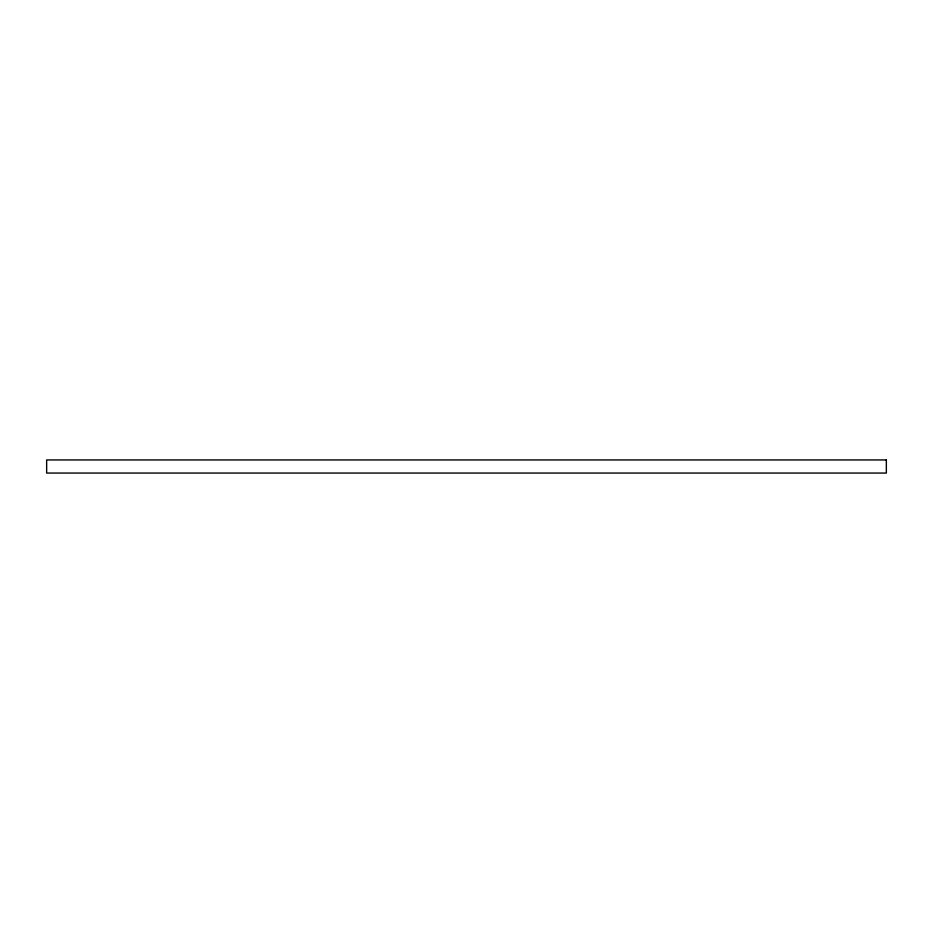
<?xml version="1.0" encoding="UTF-8"?>
<svg xmlns="http://www.w3.org/2000/svg" width="933" height="933" viewBox="0 0 933 933"><rect width="100%" height="100%" fill="white"/><g stroke="black" fill="none" stroke-linecap="round" stroke-linejoin="round"><path stroke-width="1.4" d="M886.35 459.946L46.65 459.946L46.65 473.054L886.35 473.054L886.35 459.946"/></g></svg>
